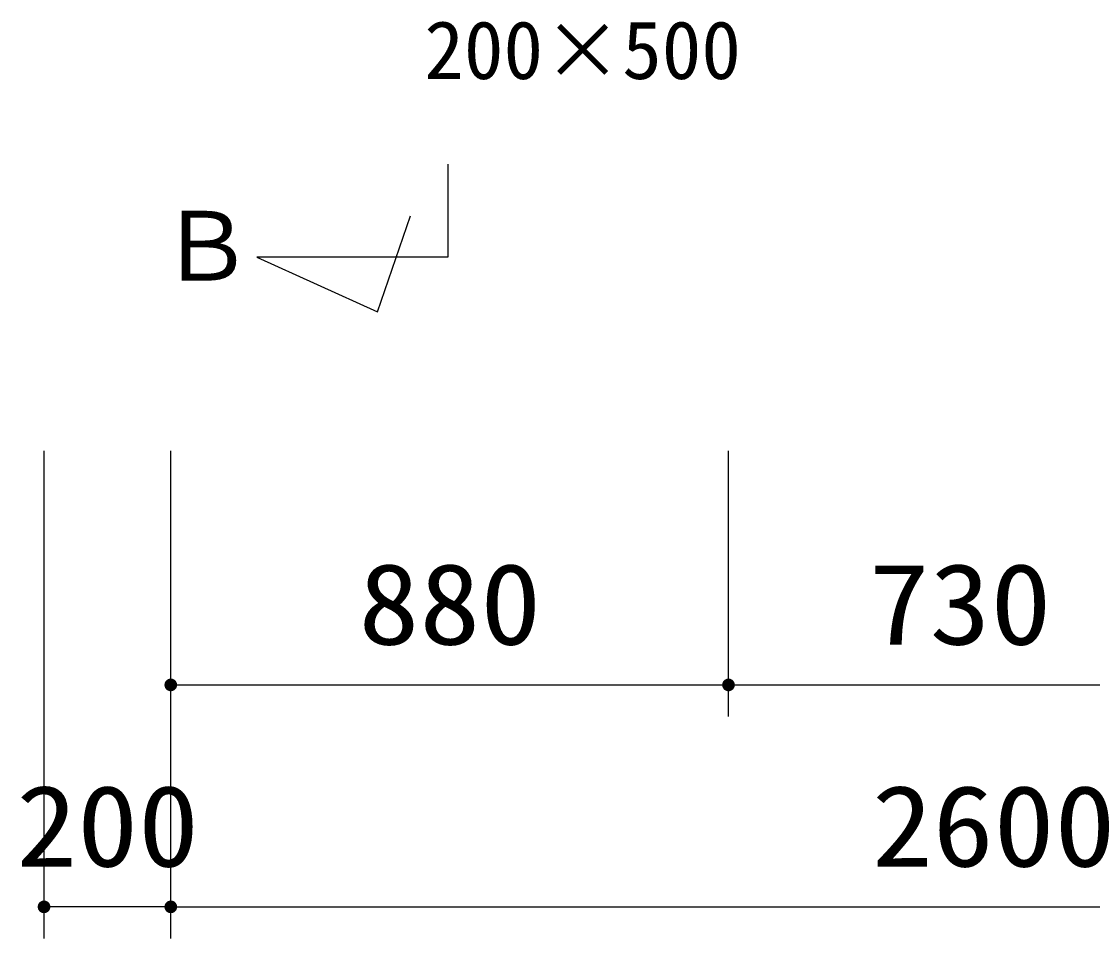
# Model space of a CAD drawing. Units: millimetres, scale not verified. Extents: x -14850 to 14850, y -10500 to 10500.
# Drawn here: x -10697 to -9007, y -1840 to -393 of the extents above; entities that cross this region are included whole.
import ezdxf
from ezdxf.enums import TextEntityAlignment as Align

# ---------------------------------------------------------------- set-up
doc = ezdxf.new("R2010")
doc.units = ezdxf.units.MM
doc.header["$LTSCALE"] = 50
for name, color, linetype, lineweight in [('0-0_機器', 3, 'Continuous', 25), ('0-1_空気管', 3, 'Continuous', 25), ('0-4_製作', 5, 'Continuous', 25)]:
    doc.layers.add(name, color=color, linetype=linetype, lineweight=lineweight)
doc.styles.add('ＭＳ ゴシック', font='')
doc.styles.get('ＭＳ ゴシック').set_extended_font_data('MS Gothic')

msp = doc.modelspace()

# ---------------------------------------------------------------- linework, layer by layer
at = {"layer": '0-0_機器'}
for p, q in [((-10024.33, -618.37), (-10024.33, -764.74)), ((-10024.33, -764.74), (-10325.83, -764.74))]:
    msp.add_line(p, q, dxfattribs=at)
msp.add_lwpolyline([(-10325.83, -764.74), (-10135.5, -851.25), (-10083.59, -699.85)], dxfattribs=at)
at = {"layer": '0-4_製作', "color": 2}
for p, q in [((-10661.65, -1839.54), (-10661.65, -1070.19)), ((-10461.65, -1839.54), (-10461.65, -1070.19)), ((-9581.65, -1489.54), (-9581.65, -1070.19)), ((-10461.65, -1439.54), (-9581.65, -1439.54)), ((-9581.65, -1439.54), (-8851.65, -1439.54)), ((-10461.65, -1789.54), (-10661.65, -1789.54)), ((-10461.65, -1789.54), (-7861.65, -1789.54))]:
    msp.add_line(p, q, dxfattribs=at)
at = {"layer": '0-4_製作'}
for points in [[(-10471.16, -1436.45), (-10461.65, -1439.54), (-10471.48, -1437.66)], [(-10470.7, -1435.28), (-10461.65, -1439.54), (-10471.16, -1436.45)], [(-10470.1, -1434.18), (-10461.65, -1439.54), (-10470.7, -1435.28)], [(-10469.36, -1433.16), (-10461.65, -1439.54), (-10470.1, -1434.18)], [(-10468.5, -1432.25), (-10461.65, -1439.54), (-10469.36, -1433.16)], [(-10467.53, -1431.45), (-10461.65, -1439.54), (-10468.5, -1432.25)], [(-10466.47, -1430.78), (-10461.65, -1439.54), (-10467.53, -1431.45)], [(-10465.33, -1430.24), (-10461.65, -1439.54), (-10466.47, -1430.78)], [(-10464.14, -1429.85), (-10461.65, -1439.54), (-10465.33, -1430.24)], [(-10462.91, -1429.62), (-10461.65, -1439.54), (-10464.14, -1429.85)], [(-10462.91, -1429.62), (-10461.65, -1429.54), (-10461.65, -1439.54)], [(-10461.65, -1429.54), (-10451.65, -1439.54), (-10461.65, -1439.54)], [(-10461.03, -1429.56), (-10451.65, -1439.54), (-10461.65, -1429.54)], [(-10459.78, -1429.72), (-10451.65, -1439.54), (-10461.03, -1429.56)], [(-10458.56, -1430.03), (-10451.65, -1439.54), (-10459.78, -1429.72)], [(-10457.4, -1430.49), (-10451.65, -1439.54), (-10458.56, -1430.03)], [(-10456.29, -1431.09), (-10451.65, -1439.54), (-10457.4, -1430.49)], [(-10455.28, -1431.83), (-10451.65, -1439.54), (-10456.29, -1431.09)], [(-10454.36, -1432.69), (-10451.65, -1439.54), (-10455.28, -1431.83)], [(-10453.56, -1433.66), (-10451.65, -1439.54), (-10454.36, -1432.69)], [(-10452.89, -1434.72), (-10451.65, -1439.54), (-10453.56, -1433.66)], [(-10452.36, -1435.86), (-10451.65, -1439.54), (-10452.89, -1434.72)], [(-10451.97, -1437.05), (-10451.65, -1439.54), (-10452.36, -1435.86)], [(-9591.16, -1436.45), (-9581.65, -1439.54), (-9591.48, -1437.66)], [(-9590.7, -1435.28), (-9581.65, -1439.54), (-9591.16, -1436.45)], [(-9590.1, -1434.18), (-9581.65, -1439.54), (-9590.7, -1435.28)], [(-9589.36, -1433.16), (-9581.65, -1439.54), (-9590.1, -1434.18)], [(-9588.5, -1432.25), (-9581.65, -1439.54), (-9589.36, -1433.16)], [(-9587.53, -1431.45), (-9581.65, -1439.54), (-9588.5, -1432.25)], [(-9586.47, -1430.78), (-9581.65, -1439.54), (-9587.53, -1431.45)], [(-9585.33, -1430.24), (-9581.65, -1439.54), (-9586.47, -1430.78)], [(-9584.14, -1429.85), (-9581.65, -1439.54), (-9585.33, -1430.24)], [(-9582.91, -1429.62), (-9581.65, -1439.54), (-9584.14, -1429.85)], [(-9582.91, -1429.62), (-9581.65, -1429.54), (-9581.65, -1439.54)], [(-9581.65, -1429.54), (-9571.65, -1439.54), (-9581.65, -1439.54)], [(-9581.03, -1429.56), (-9571.65, -1439.54), (-9581.65, -1429.54)], [(-9579.78, -1429.72), (-9571.65, -1439.54), (-9581.03, -1429.56)], [(-9578.56, -1430.03), (-9571.65, -1439.54), (-9579.78, -1429.72)], [(-9577.4, -1430.49), (-9571.65, -1439.54), (-9578.56, -1430.03)], [(-9576.29, -1431.09), (-9571.65, -1439.54), (-9577.4, -1430.49)], [(-9575.28, -1431.83), (-9571.65, -1439.54), (-9576.29, -1431.09)], [(-9574.36, -1432.69), (-9571.65, -1439.54), (-9575.28, -1431.83)], [(-9573.56, -1433.66), (-9571.65, -1439.54), (-9574.36, -1432.69)], [(-9572.89, -1434.72), (-9571.65, -1439.54), (-9573.56, -1433.66)], [(-9572.36, -1435.86), (-9571.65, -1439.54), (-9572.89, -1434.72)], [(-9571.97, -1437.05), (-9571.65, -1439.54), (-9572.36, -1435.86)], [(-10471.63, -1438.91), (-10461.65, -1439.54), (-10471.65, -1439.54)], [(-10471.65, -1439.54), (-10471.34, -1442.03), (-10471.57, -1440.79)], [(-10471.65, -1439.54), (-10470.95, -1443.22), (-10471.34, -1442.03)], [(-10461.65, -1439.54), (-10470.95, -1443.22), (-10471.65, -1439.54)], [(-10471.48, -1437.66), (-10461.65, -1439.54), (-10471.63, -1438.91)], [(-10461.65, -1439.54), (-10470.42, -1444.36), (-10470.95, -1443.22)], [(-10461.65, -1439.54), (-10469.74, -1445.42), (-10470.42, -1444.36)], [(-10461.65, -1439.54), (-10468.94, -1446.38), (-10469.74, -1445.42)], [(-10461.65, -1439.54), (-10468.03, -1447.24), (-10468.94, -1446.38)], [(-10461.65, -1439.54), (-10467.01, -1447.98), (-10468.03, -1447.24)], [(-10461.65, -1439.54), (-10465.91, -1448.59), (-10467.01, -1447.98)], [(-10461.65, -1439.54), (-10464.74, -1449.05), (-10465.91, -1448.59)], [(-10461.65, -1439.54), (-10463.53, -1449.36), (-10464.74, -1449.05)], [(-10461.65, -1439.54), (-10462.28, -1449.52), (-10463.53, -1449.36)], [(-10461.65, -1439.54), (-10461.65, -1449.54), (-10462.28, -1449.52)], [(-10461.65, -1439.54), (-10460.4, -1449.46), (-10461.65, -1449.54)], [(-10461.65, -1439.54), (-10459.17, -1449.22), (-10460.4, -1449.46)], [(-10451.65, -1439.54), (-10459.17, -1449.22), (-10461.65, -1439.54)], [(-10451.65, -1439.54), (-10457.97, -1448.84), (-10459.17, -1449.22)], [(-10451.65, -1439.54), (-10456.84, -1448.3), (-10457.97, -1448.84)], [(-10451.65, -1439.54), (-10455.78, -1447.63), (-10456.84, -1448.3)], [(-10451.65, -1439.54), (-10454.81, -1446.83), (-10455.78, -1447.63)], [(-10451.65, -1439.54), (-10453.95, -1445.91), (-10454.81, -1446.83)], [(-10451.65, -1439.54), (-10453.21, -1444.9), (-10453.95, -1445.91)], [(-10451.65, -1439.54), (-10452.6, -1443.8), (-10453.21, -1444.9)], [(-10451.65, -1439.54), (-10452.14, -1442.63), (-10452.6, -1443.8)], [(-10451.65, -1439.54), (-10451.83, -1441.41), (-10452.14, -1442.63)], [(-10451.97, -1437.05), (-10451.73, -1438.28), (-10451.65, -1439.54)], [(-10451.65, -1439.54), (-10451.67, -1440.17), (-10451.83, -1441.41)], [(-9591.63, -1438.91), (-9581.65, -1439.54), (-9591.65, -1439.54)], [(-9591.65, -1439.54), (-9591.34, -1442.03), (-9591.57, -1440.79)], [(-9591.65, -1439.54), (-9590.95, -1443.22), (-9591.34, -1442.03)], [(-9581.65, -1439.54), (-9590.95, -1443.22), (-9591.65, -1439.54)], [(-9591.48, -1437.66), (-9581.65, -1439.54), (-9591.63, -1438.91)], [(-9581.65, -1439.54), (-9590.42, -1444.36), (-9590.95, -1443.22)], [(-9581.65, -1439.54), (-9589.74, -1445.42), (-9590.42, -1444.36)], [(-9581.65, -1439.54), (-9588.94, -1446.38), (-9589.74, -1445.42)], [(-9581.65, -1439.54), (-9588.03, -1447.24), (-9588.94, -1446.38)], [(-9581.65, -1439.54), (-9587.01, -1447.98), (-9588.03, -1447.24)], [(-9581.65, -1439.54), (-9585.91, -1448.59), (-9587.01, -1447.98)], [(-9581.65, -1439.54), (-9584.74, -1449.05), (-9585.91, -1448.59)], [(-9581.65, -1439.54), (-9583.53, -1449.36), (-9584.74, -1449.05)], [(-9581.65, -1439.54), (-9582.28, -1449.52), (-9583.53, -1449.36)], [(-9581.65, -1439.54), (-9581.65, -1449.54), (-9582.28, -1449.52)], [(-9581.65, -1439.54), (-9580.4, -1449.46), (-9581.65, -1449.54)], [(-9581.65, -1439.54), (-9579.17, -1449.22), (-9580.4, -1449.46)], [(-9571.65, -1439.54), (-9579.17, -1449.22), (-9581.65, -1439.54)], [(-9571.65, -1439.54), (-9577.97, -1448.84), (-9579.17, -1449.22)], [(-9571.65, -1439.54), (-9576.84, -1448.3), (-9577.97, -1448.84)], [(-9571.65, -1439.54), (-9575.78, -1447.63), (-9576.84, -1448.3)], [(-9571.65, -1439.54), (-9574.81, -1446.83), (-9575.78, -1447.63)], [(-9571.65, -1439.54), (-9573.95, -1445.91), (-9574.81, -1446.83)], [(-9571.65, -1439.54), (-9573.21, -1444.9), (-9573.95, -1445.91)], [(-9571.65, -1439.54), (-9572.6, -1443.8), (-9573.21, -1444.9)], [(-9571.65, -1439.54), (-9572.14, -1442.63), (-9572.6, -1443.8)], [(-9571.65, -1439.54), (-9571.83, -1441.41), (-9572.14, -1442.63)], [(-9571.97, -1437.05), (-9571.73, -1438.28), (-9571.65, -1439.54)], [(-9571.65, -1439.54), (-9571.67, -1440.17), (-9571.83, -1441.41)], [(-10671.63, -1788.91), (-10661.65, -1789.54), (-10671.65, -1789.54)], [(-10671.65, -1789.54), (-10671.34, -1792.03), (-10671.57, -1790.79)], [(-10671.65, -1789.54), (-10670.95, -1793.22), (-10671.34, -1792.03)], [(-10661.65, -1789.54), (-10670.95, -1793.22), (-10671.65, -1789.54)], [(-10671.48, -1787.66), (-10661.65, -1789.54), (-10671.63, -1788.91)], [(-10671.16, -1786.45), (-10661.65, -1789.54), (-10671.48, -1787.66)], [(-10670.7, -1785.28), (-10661.65, -1789.54), (-10671.16, -1786.45)], [(-10661.65, -1789.54), (-10670.42, -1794.36), (-10670.95, -1793.22)], [(-10670.1, -1784.18), (-10661.65, -1789.54), (-10670.7, -1785.28)], [(-10661.65, -1789.54), (-10669.74, -1795.42), (-10670.42, -1794.36)], [(-10669.36, -1783.16), (-10661.65, -1789.54), (-10670.1, -1784.18)], [(-10661.65, -1789.54), (-10668.94, -1796.38), (-10669.74, -1795.42)], [(-10668.5, -1782.25), (-10661.65, -1789.54), (-10669.36, -1783.16)], [(-10661.65, -1789.54), (-10668.03, -1797.24), (-10668.94, -1796.38)], [(-10667.53, -1781.45), (-10661.65, -1789.54), (-10668.5, -1782.25)], [(-10661.65, -1789.54), (-10667.01, -1797.98), (-10668.03, -1797.24)], [(-10666.47, -1780.78), (-10661.65, -1789.54), (-10667.53, -1781.45)], [(-10661.65, -1789.54), (-10665.91, -1798.59), (-10667.01, -1797.98)], [(-10665.33, -1780.24), (-10661.65, -1789.54), (-10666.47, -1780.78)], [(-10661.65, -1789.54), (-10664.74, -1799.05), (-10665.91, -1798.59)], [(-10664.14, -1779.85), (-10661.65, -1789.54), (-10665.33, -1780.24)], [(-10661.65, -1789.54), (-10663.53, -1799.36), (-10664.74, -1799.05)], [(-10662.91, -1779.62), (-10661.65, -1789.54), (-10664.14, -1779.85)], [(-10661.65, -1789.54), (-10662.28, -1799.52), (-10663.53, -1799.36)], [(-10662.91, -1779.62), (-10661.65, -1779.54), (-10661.65, -1789.54)], [(-10661.65, -1789.54), (-10661.65, -1799.54), (-10662.28, -1799.52)], [(-10661.65, -1779.54), (-10651.65, -1789.54), (-10661.65, -1789.54)], [(-10661.02, -1779.56), (-10651.65, -1789.54), (-10661.65, -1779.54)], [(-10661.65, -1789.54), (-10660.4, -1799.46), (-10661.65, -1799.54)], [(-10661.65, -1789.54), (-10659.17, -1799.22), (-10660.4, -1799.46)], [(-10651.65, -1789.54), (-10659.17, -1799.22), (-10661.65, -1789.54)], [(-10659.78, -1779.72), (-10651.65, -1789.54), (-10661.02, -1779.56)], [(-10658.56, -1780.03), (-10651.65, -1789.54), (-10659.78, -1779.72)], [(-10651.65, -1789.54), (-10657.97, -1798.84), (-10659.17, -1799.22)], [(-10657.4, -1780.49), (-10651.65, -1789.54), (-10658.56, -1780.03)], [(-10651.65, -1789.54), (-10656.84, -1798.3), (-10657.97, -1798.84)], [(-10656.29, -1781.09), (-10651.65, -1789.54), (-10657.4, -1780.49)], [(-10651.65, -1789.54), (-10655.78, -1797.63), (-10656.84, -1798.3)], [(-10655.28, -1781.83), (-10651.65, -1789.54), (-10656.29, -1781.09)], [(-10651.65, -1789.54), (-10654.81, -1796.83), (-10655.78, -1797.63)], [(-10654.36, -1782.69), (-10651.65, -1789.54), (-10655.28, -1781.83)], [(-10651.65, -1789.54), (-10653.95, -1795.91), (-10654.81, -1796.83)], [(-10653.56, -1783.66), (-10651.65, -1789.54), (-10654.36, -1782.69)], [(-10651.65, -1789.54), (-10653.21, -1794.9), (-10653.95, -1795.91)], [(-10652.89, -1784.72), (-10651.65, -1789.54), (-10653.56, -1783.66)], [(-10651.65, -1789.54), (-10652.6, -1793.8), (-10653.21, -1794.9)], [(-10652.36, -1785.86), (-10651.65, -1789.54), (-10652.89, -1784.72)], [(-10651.65, -1789.54), (-10652.14, -1792.63), (-10652.6, -1793.8)], [(-10651.97, -1787.05), (-10651.65, -1789.54), (-10652.36, -1785.86)], [(-10651.65, -1789.54), (-10651.83, -1791.41), (-10652.14, -1792.63)], [(-10651.97, -1787.05), (-10651.73, -1788.28), (-10651.65, -1789.54)], [(-10651.65, -1789.54), (-10651.67, -1790.17), (-10651.83, -1791.41)], [(-10471.63, -1788.91), (-10461.65, -1789.54), (-10471.65, -1789.54)], [(-10471.65, -1789.54), (-10471.34, -1792.03), (-10471.57, -1790.79)], [(-10471.65, -1789.54), (-10470.95, -1793.22), (-10471.34, -1792.03)], [(-10461.65, -1789.54), (-10470.95, -1793.22), (-10471.65, -1789.54)], [(-10471.48, -1787.66), (-10461.65, -1789.54), (-10471.63, -1788.91)], [(-10471.16, -1786.45), (-10461.65, -1789.54), (-10471.48, -1787.66)], [(-10470.7, -1785.28), (-10461.65, -1789.54), (-10471.16, -1786.45)], [(-10461.65, -1789.54), (-10470.42, -1794.36), (-10470.95, -1793.22)], [(-10470.1, -1784.18), (-10461.65, -1789.54), (-10470.7, -1785.28)], [(-10461.65, -1789.54), (-10469.74, -1795.42), (-10470.42, -1794.36)], [(-10469.36, -1783.16), (-10461.65, -1789.54), (-10470.1, -1784.18)], [(-10461.65, -1789.54), (-10468.94, -1796.38), (-10469.74, -1795.42)], [(-10468.5, -1782.25), (-10461.65, -1789.54), (-10469.36, -1783.16)], [(-10461.65, -1789.54), (-10468.03, -1797.24), (-10468.94, -1796.38)], [(-10467.53, -1781.45), (-10461.65, -1789.54), (-10468.5, -1782.25)], [(-10461.65, -1789.54), (-10467.01, -1797.98), (-10468.03, -1797.24)], [(-10466.47, -1780.78), (-10461.65, -1789.54), (-10467.53, -1781.45)], [(-10461.65, -1789.54), (-10465.91, -1798.59), (-10467.01, -1797.98)], [(-10465.33, -1780.24), (-10461.65, -1789.54), (-10466.47, -1780.78)], [(-10461.65, -1789.54), (-10464.74, -1799.05), (-10465.91, -1798.59)], [(-10464.14, -1779.85), (-10461.65, -1789.54), (-10465.33, -1780.24)], [(-10461.65, -1789.54), (-10463.53, -1799.36), (-10464.74, -1799.05)], [(-10462.91, -1779.62), (-10461.65, -1789.54), (-10464.14, -1779.85)], [(-10461.65, -1789.54), (-10462.28, -1799.52), (-10463.53, -1799.36)], [(-10462.91, -1779.62), (-10461.65, -1779.54), (-10461.65, -1789.54)], [(-10461.65, -1789.54), (-10461.65, -1799.54), (-10462.28, -1799.52)], [(-10461.65, -1779.54), (-10451.65, -1789.54), (-10461.65, -1789.54)], [(-10461.03, -1779.56), (-10451.65, -1789.54), (-10461.65, -1779.54)], [(-10461.65, -1789.54), (-10460.4, -1799.46), (-10461.65, -1799.54)], [(-10461.65, -1789.54), (-10459.17, -1799.22), (-10460.4, -1799.46)], [(-10451.65, -1789.54), (-10459.17, -1799.22), (-10461.65, -1789.54)], [(-10459.78, -1779.72), (-10451.65, -1789.54), (-10461.03, -1779.56)], [(-10458.56, -1780.03), (-10451.65, -1789.54), (-10459.78, -1779.72)], [(-10451.65, -1789.54), (-10457.97, -1798.84), (-10459.17, -1799.22)], [(-10457.4, -1780.49), (-10451.65, -1789.54), (-10458.56, -1780.03)], [(-10451.65, -1789.54), (-10456.84, -1798.3), (-10457.97, -1798.84)], [(-10456.29, -1781.09), (-10451.65, -1789.54), (-10457.4, -1780.49)], [(-10451.65, -1789.54), (-10455.78, -1797.63), (-10456.84, -1798.3)], [(-10455.28, -1781.83), (-10451.65, -1789.54), (-10456.29, -1781.09)], [(-10451.65, -1789.54), (-10454.81, -1796.83), (-10455.78, -1797.63)], [(-10454.36, -1782.69), (-10451.65, -1789.54), (-10455.28, -1781.83)], [(-10451.65, -1789.54), (-10453.95, -1795.91), (-10454.81, -1796.83)], [(-10453.56, -1783.66), (-10451.65, -1789.54), (-10454.36, -1782.69)], [(-10451.65, -1789.54), (-10453.21, -1794.9), (-10453.95, -1795.91)], [(-10452.89, -1784.72), (-10451.65, -1789.54), (-10453.56, -1783.66)], [(-10451.65, -1789.54), (-10452.6, -1793.8), (-10453.21, -1794.9)], [(-10452.36, -1785.86), (-10451.65, -1789.54), (-10452.89, -1784.72)], [(-10451.65, -1789.54), (-10452.14, -1792.63), (-10452.6, -1793.8)], [(-10451.97, -1787.05), (-10451.65, -1789.54), (-10452.36, -1785.86)], [(-10451.65, -1789.54), (-10451.83, -1791.41), (-10452.14, -1792.63)], [(-10451.97, -1787.05), (-10451.73, -1788.28), (-10451.65, -1789.54)], [(-10451.65, -1789.54), (-10451.67, -1790.17), (-10451.83, -1791.41)]]:
    msp.add_solid(points, dxfattribs=at)

# ---------------------------------------------------------------- texts
at = {"layer": '0-0_機器', "color": 4, "style": 'ＭＳ ゴシック'}
msp.add_text('Ｂ', height=110, dxfattribs=at).set_placement((-10480.68, -835.08), align=Align.BOTTOM_LEFT)
at = {"layer": '0-1_空気管', "color": 4, "style": 'ＭＳ ゴシック'}
msp.add_text('200×500', height=91.79, dxfattribs=at).set_placement((-10061.56, -511.55), align=Align.BOTTOM_LEFT)
at = {"layer": '0-4_製作', "color": 4, "style": 'ＭＳ ゴシック', "width": 1.1}
for s, p in [('880', (-10165.4, -1414.54)), ('730', (-9360.4, -1414.54)), ('200', (-10705.4, -1764.54)), ('2600', (-9355.4, -1764.54))]:
    msp.add_text(s, height=128.4, dxfattribs=at).set_placement(p, align=Align.BOTTOM_LEFT)

doc.saveas('drawing.dxf')
